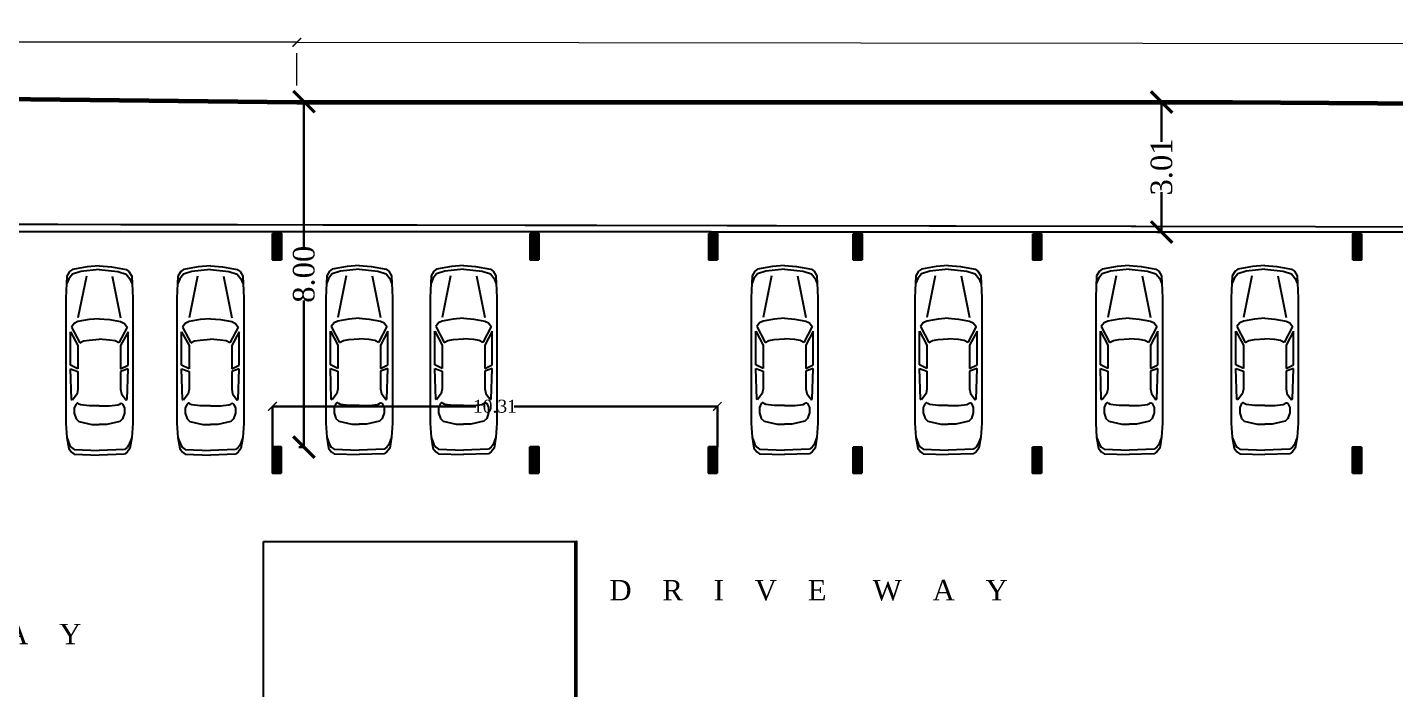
# Model space of a CAD drawing. Header units: metres. Extents: x 0 to 63445, y 32347 to 32804.
# Drawn here: x 62975.01 to 63006.71, y 32715.14 to 32730.46 of the extents above; entities that cross this region are included whole.
import ezdxf

# ---------------------------------------------------------------- set-up
doc = ezdxf.new("R2010")
doc.units = ezdxf.units.M
doc.header["$MEASUREMENT"] = 0
doc.header["$PDMODE"] = 34
doc.header["$PDSIZE"] = -10
for name, pattern in [('CONTINULUS', [0]), ('DASHED', [0.75, 0.5, -0.25]), ('DASHED2', [0.375, 0.25, -0.125]), ('HIDDEN', [9.525, 6.35, -3.175])]:
    doc.linetypes.add(name, pattern=pattern)
doc.layers.get('0').update_dxf_attribs({"lineweight": 25})
for name, color, linetype, lineweight in [('BLK_1_FLR_-1_BLT_UP_AREA', 14, 'DASHED', 9), ('CAR', 252, 'Continuous', 25), ('COLUMN', 1, 'Continuous', 30), ('DIM', 56, 'Continuous', 20), ('site', 15, 'Continuous', 50), ('TEXT-2', 65, 'Continuous', 18), ('wall', 7, 'Continuous', 30)]:
    doc.layers.add(name, color=color, linetype=linetype, lineweight=lineweight)
doc.layers.add('BLK_1_FLR_-1_BLT_UP_AREA_ADD', color=7, linetype='Continuous')
doc.layers.add('BLK_1_FLR_-1_FAR_AREA_ADD', color=7, linetype='Continuous')
doc.layers.add('BLK_1_FLR_-1_COVERED_PARKING', color=7, linetype='Continuous', plot=False)
doc.layers.add('SPECIAL_PARKING', color=7, linetype='Continuous', plot=False)
doc.styles.add('RS', font='GOTHIC.TTF', dxfattribs={"height": 24})
doc.styles.get("Standard").update_dxf_attribs({"font": 'arial.ttf', "height": 0.4})
doc.styles.add('TNR', font='times.ttf', dxfattribs={"height": 0.5})
doc.dimstyles.new('ARCHANA', dxfattribs={"dimscale": 0, "dimtxt": 0.5, "dimasz": 0.5, "dimexe": 0, "dimexo": 0, "dimgap": 0, "dimtad": 0, "dimzin": 0, "dimdsep": 46, "dimtxsty": 'TNR', "dimblk": 'ARCHTICK', "dimcen": 0.09, "dimclrd": 36, "dimclre": 36, "dimclrt": 7, "dimadec": 0, "dimazin": 0, "dimtfac": 1, "dimtofl": 0, "dimtmove": 0, "dimatfit": 3, "dimldrblk": 'ARCHTICK', "dimfxl": 1, "dimfrac": 2, "dimtolj": 1, "dimtzin": 0, "dimlwd": -1, "dimlwe": -1, "dimarcsym": 0})

# ---------------------------------------------------------------- blocks, each defined once
blk = doc.blocks.new('_ArchTick')
at = {"color": 0, "linetype": 'ByBlock', "const_width": 0.15}
blk.add_lwpolyline([(-0.5, -0.5), (0.5, 0.5)], dxfattribs=at)
blk = doc.blocks.new('*D117')
at = {"layer": 'Defpoints', "color": 0, "ltscale": 0.5, "transparency": 16777216}
for p in [(62980.489, 32728.742), (62981.421, 32728.742), (62981.3, 32720.737)]:
    blk.add_point(p, dxfattribs=at)
at = {"layer": 'wall', "color": 36, "ltscale": 0.5, "transparency": 16777216}
for p, q in [((62980.489, 32728.742), (62981.421, 32728.742)), ((62981.421, 32728.742), (62981.421, 32725.35)), ((62981.421, 32720.737), (62981.421, 32724.129)), ((62981.3, 32720.737), (62981.421, 32720.737))]:
    blk.add_line(p, q, dxfattribs=at)
at = {"layer": 'wall', "color": 36, "ltscale": 0.5, "transparency": 16777216, "xscale": 0.5, "yscale": 0.5, "zscale": 0.5}
for p, rotation in [((62981.421, 32728.742), 90), ((62981.421, 32720.737), 270)]:
    blk.add_blockref('_ArchTick', p, dxfattribs=dict(at, rotation=rotation))
at = {"layer": 'wall', "color": 7, "ltscale": 0.5, "transparency": 16777216, "insert": (62981.421, 32724.74), "char_height": 0.5, "attachment_point": 5, "rotation": 90, "style": 'TNR'}
blk.add_mtext('\\A1;8.00', dxfattribs=at)
blk = doc.blocks.new('A$C7D115503')
at = {"layer": 'COLUMN', "ltscale": 3}
h = blk.add_hatch(dxfattribs=at)
h.set_pattern_fill('ANSI31', color=256, style=0)
h.paths.add_polyline_path([(-14.4, -11.6), (-6.4, -11.6), (-6.4, 12.4), (-14.4, 12.4)])
at = {"layer": 'COLUMN', "ltscale": 0.05}
for p, q in [((-14.4, 12.4), (-6.4, 12.4)), ((-14.4, 12.4), (-14.4, -11.6)), ((-6.4, 12.4), (-6.4, -11.6)), ((-6.4, -11.6), (-14.4, -11.6))]:
    blk.add_line(p, q, dxfattribs=at)
blk = doc.blocks.new('*D121')
at = {"layer": 'Defpoints', "color": 0, "linetype": 'HIDDEN', "ltscale": 3, "transparency": 16777216}
for p in [(62981.258, 32730.117), (62981.257, 32728.733), (63118.182, 32728.596)]:
    blk.add_point(p, dxfattribs=at)
at = {"layer": 'DIM', "color": 36, "linetype": 'DASHED2', "ltscale": 3, "transparency": 16777216}
for p, q in [((62981.257, 32729.117), (62981.258, 32730.117)), ((63118.183, 32728.979), (63118.184, 32729.979))]:
    blk.add_line(p, q, dxfattribs=at)
at = {"layer": 'DIM', "ltscale": 3, "transparency": 16777216}
for p, q in [((62981.258, 32730.117), (63046.477, 32730.051)), ((63118.184, 32729.979), (63049.073, 32730.049))]:
    blk.add_line(p, q, dxfattribs=at)
at = {"layer": 'DIM', "linetype": 'HIDDEN', "ltscale": 3, "transparency": 16777216, "xscale": 0.2, "yscale": 0.2, "zscale": 0.2}
for p, rotation in [((62981.258, 32730.117), 179.9424950287205), ((63118.184, 32729.979), 359.9424950287206)]:
    blk.add_blockref('_ArchTick', p, dxfattribs=dict(at, rotation=rotation))
at = {"layer": 'DIM', "linetype": 'HIDDEN', "ltscale": 3, "transparency": 16777216, "insert": (63047.775, 32730.05), "char_height": 0.4, "attachment_point": 5, "rotation": 359.9425}
blk.add_mtext('\\A1;{\\H1.6x;136.93}', dxfattribs=at)
blk = doc.blocks.new('*D137')
at = {"layer": 'Defpoints', "color": 0, "linetype": 'HIDDEN', "ltscale": 3, "transparency": 16777216}
for p in [(62957.929, 32730.14), (62957.927, 32728.991), (62981.257, 32728.733)]:
    blk.add_point(p, dxfattribs=at)
at = {"layer": 'DIM', "color": 36, "linetype": 'DASHED2', "ltscale": 3, "transparency": 16777216}
for p, q in [((62957.928, 32729.14), (62957.929, 32730.14)), ((62981.257, 32729.117), (62981.258, 32730.117))]:
    blk.add_line(p, q, dxfattribs=at)
at = {"layer": 'DIM', "ltscale": 3, "transparency": 16777216}
for p, q in [((62957.929, 32730.14), (62968.508, 32730.129)), ((62981.258, 32730.117), (62970.679, 32730.127))]:
    blk.add_line(p, q, dxfattribs=at)
at = {"layer": 'DIM', "linetype": 'HIDDEN', "ltscale": 3, "transparency": 16777216, "xscale": 0.2, "yscale": 0.2, "zscale": 0.2}
for p, rotation in [((62957.929, 32730.14), 179.9424950287208), ((62981.258, 32730.117), 359.9424950287209)]:
    blk.add_blockref('_ArchTick', p, dxfattribs=dict(at, rotation=rotation))
at = {"layer": 'DIM', "linetype": 'HIDDEN', "ltscale": 3, "transparency": 16777216, "insert": (62969.593, 32730.128), "char_height": 0.4, "attachment_point": 5, "rotation": 359.9425}
blk.add_mtext('\\A1;{\\H1.6x;23.33}', dxfattribs=at)
blk = doc.blocks.new('*D138')
at = {"layer": 'Defpoints', "color": 0, "ltscale": 0.5, "transparency": 16777216}
for p in [(62991.007, 32721.679), (62980.692, 32720.737), (62991.007, 32720.737)]:
    blk.add_point(p, dxfattribs=at)
at = {"layer": 'wall', "color": 36, "ltscale": 0.5, "transparency": 16777216}
for p, q in [((62980.692, 32720.737), (62980.692, 32721.679)), ((62980.692, 32721.679), (62985.404, 32721.679)), ((62991.007, 32721.679), (62986.295, 32721.679)), ((62991.007, 32720.737), (62991.007, 32721.679))]:
    blk.add_line(p, q, dxfattribs=at)
at = {"layer": 'wall', "color": 36, "ltscale": 0.5, "transparency": 16777216, "xscale": 0.2, "yscale": 0.2, "zscale": 0.2, "rotation": 180}
blk.add_blockref('_ArchTick', (62980.692, 32721.679), dxfattribs=at)
at = {"layer": 'wall', "color": 36, "ltscale": 0.5, "transparency": 16777216, "xscale": 0.2, "yscale": 0.2, "zscale": 0.2}
blk.add_blockref('_ArchTick', (62991.007, 32721.679), dxfattribs=at)
at = {"layer": 'wall', "color": 7, "ltscale": 0.5, "transparency": 16777216, "insert": (62985.849, 32721.679), "char_height": 0.5, "attachment_point": 5, "style": 'TNR'}
blk.add_mtext('\\A1;{\\H0.6x;10.31}', dxfattribs=at)
blk = doc.blocks.new('A$C1D283AF7')
at = {"layer": 'CAR', "linetype": 'ByBlock'}
for p, q in [((661, 5218, 0), (1345, 5243, 0)), ((2029, 5218, 0), (1345, 5243, 0)), ((458, 4762, 0), (509, 5066, 0)), ((458, 4762, 0), (534, 4965, 0)), ((509, 5066, 0), (585, 5167, 0)), ((534, 4965, 0), (585, 5041, 0)), ((585, 5167, 0), (661, 5218, 0)), ((585, 5041, 0), (661, 5091, 0)), ((661, 5091, 0), (1345, 5117, 0)), ((2029, 5091, 0), (1345, 5117, 0)), ((2105, 5167, 0), (2029, 5218, 0)), ((2105, 5041, 0), (2029, 5091, 0)), ((2181, 5066, 0), (2105, 5167, 0)), ((2156, 4965, 0), (2105, 5041, 0)), ((2232, 4762, 0), (2156, 4965, 0)), ((2232, 4762, 0), (2181, 5066, 0)), ((433, 4382, 0), (458, 4762, 0)), ((2257, 4382, 0), (2232, 4762, 0)), ((433, 961, 0), (433, 4382, 0)), ((661, 4103, 0), (711, 4255, 0)), ((711, 4255, 0), (787, 4331, 0)), ((787, 4331, 0), (1142, 4407, 0)), ((1142, 4407, 0), (1345, 4407, 0)), ((1548, 4407, 0), (1345, 4407, 0)), ((1902, 4331, 0), (1548, 4407, 0)), ((1978, 4255, 0), (1902, 4331, 0)), ((2029, 4103, 0), (1978, 4255, 0)), ((2257, 961, 0), (2257, 4382, 0)), ((610, 3748, 0), (585, 3723, 0)), ((737, 3571, 0), (610, 3748, 0)), ((661, 3951, 0), (661, 4103, 0)), ((711, 3850, 0), (661, 3951, 0)), ((737, 3824, 0), (711, 3850, 0)), ((762, 3824, 0), (737, 3824, 0)), ((787, 3850, 0), (762, 3824, 0)), ((838, 3875, 0), (787, 3850, 0)), ((1066, 3900, 0), (838, 3875, 0)), ((1345, 3900, 0), (1066, 3900, 0)), ((1345, 3900, 0), (1624, 3900, 0)), ((1624, 3900, 0), (1852, 3875, 0)), ((1852, 3875, 0), (1902, 3850, 0)), ((1902, 3850, 0), (1928, 3824, 0)), ((1928, 3824, 0), (1953, 3824, 0)), ((1953, 3824, 0), (1978, 3850, 0)), ((1953, 3571, 0), (2080, 3748, 0)), ((1978, 3850, 0), (2029, 3951, 0)), ((2029, 3951, 0), (2029, 4103, 0)), ((2080, 3748, 0), (2105, 3723, 0)), ((585, 3723, 0), (559, 2887, 0)), ((762, 3444, 0), (737, 3571, 0)), ((762, 2963, 0), (762, 3444, 0)), ((1928, 3444, 0), (1953, 3571, 0)), ((1928, 2963, 0), (1928, 3444, 0)), ((2105, 3723, 0), (2130, 2887, 0)), ((559, 2887, 0), (762, 2963, 0)), ((762, 2887, 0), (559, 2785, 0)), ((559, 2785, 0), (559, 1873, 0)), ((762, 2253, 0), (762, 2887, 0)), ((2130, 2887, 0), (1928, 2963, 0)), ((1928, 2887, 0), (2130, 2785, 0)), ((1928, 2253, 0), (1928, 2887, 0)), ((2130, 2785, 0), (2130, 1873, 0)), ((559, 1873, 0), (762, 2253, 0)), ((2130, 1873, 0), (1928, 2253, 0)), ((585, 1746, 0), (813, 2177, 0)), ((813, 2177, 0), (914, 2126, 0)), ((914, 2126, 0), (1066, 2101, 0)), ((1066, 2101, 0), (1345, 2076, 0)), ((1624, 2101, 0), (1345, 2076, 0)), ((1776, 2126, 0), (1624, 2101, 0)), ((1877, 2177, 0), (1776, 2126, 0)), ((2105, 1746, 0), (1877, 2177, 0)), ((661, 1645, 0), (585, 1746, 0)), ((762, 1594, 0), (661, 1645, 0)), ((1066, 1544, 0), (762, 1594, 0)), ((1345, 1518, 0), (1066, 1544, 0)), ((1345, 1518, 0), (1624, 1544, 0)), ((1624, 1544, 0), (1928, 1594, 0)), ((1928, 1594, 0), (2029, 1645, 0)), ((2029, 1645, 0), (2105, 1746, 0)), ((990, 353, 0), (762, 1493, 0)), ((1700, 353, 0), (1928, 1493, 0)), ((458, 353, 0), (433, 961, 0)), ((2232, 353, 0), (2257, 961, 0)), ((509, 429, 0), (458, 555, 0)), ((610, 302, 0), (509, 429, 0)), ((2080, 302, 0), (2181, 429, 0)), ((2181, 429, 0), (2232, 555, 0)), ((534, 226, 0), (458, 353, 0)), ((610, 175, 0), (534, 226, 0)), ((838, 226, 0), (610, 302, 0)), ((1015, 99, 0), (610, 175, 0)), ((1345, 175, 0), (838, 226, 0)), ((1345, 74, 0), (1015, 99, 0)), ((1345, 175, 0), (1852, 226, 0)), ((1345, 74, 0), (1674, 99, 0)), ((1674, 99, 0), (2080, 175, 0)), ((1852, 226, 0), (2080, 302, 0)), ((2080, 175, 0), (2156, 226, 0)), ((2156, 226, 0), (2232, 353, 0))]:
    blk.add_line(p, q, dxfattribs=at)
blk = doc.blocks.new('*D153')
at = {"layer": 'Defpoints', "color": 0, "ltscale": 0.5, "transparency": 16777216}
for p in [(63001.194, 32728.733), (63001.307, 32728.733), (63001.194, 32725.72)]:
    blk.add_point(p, dxfattribs=at)
at = {"layer": 'wall', "color": 36, "ltscale": 0.5, "transparency": 16777216}
for p, q in [((63001.194, 32728.733), (63001.307, 32728.733)), ((63001.307, 32728.733), (63001.307, 32727.813)), ((63001.307, 32725.72), (63001.307, 32726.641)), ((63001.194, 32725.72), (63001.307, 32725.72))]:
    blk.add_line(p, q, dxfattribs=at)
at = {"layer": 'wall', "color": 36, "ltscale": 0.5, "transparency": 16777216, "xscale": 0.5, "yscale": 0.5, "zscale": 0.5}
for p, rotation in [((63001.307, 32728.733), 90), ((63001.307, 32725.72), 270)]:
    blk.add_blockref('_ArchTick', p, dxfattribs=dict(at, rotation=rotation))
at = {"layer": 'wall', "color": 7, "ltscale": 0.5, "transparency": 16777216, "insert": (63001.307, 32727.227), "char_height": 0.5, "attachment_point": 5, "rotation": 90, "style": 'TNR'}
blk.add_mtext('\\A1;3.01', dxfattribs=at)

msp = doc.modelspace()

# ---------------------------------------------------------------- linework, layer by layer
at = {"layer": 'BLK_1_FLR_-1_BLT_UP_AREA', "color": 14, "linetype": 'CONTINULUS', "ltscale": 0.05}
msp.add_lwpolyline([(62963.109, 32725.9046), (62963.109, 32720.1278), (62959.602, 32720.1278), (62958.4002, 32712.2986), (62963.109, 32712.2986), (62963.109, 32707.4882), (62977.5007, 32707.4882), (62977.5007, 32698.5199), (63001.0856, 32698.5194), (63001.0856, 32693.4478), (63048.8719, 32693.4478), (63048.8719, 32710.124), (63099.0078, 32715.8294), (63099.0123, 32725.675), (62963.109, 32725.9046)], close=True, dxfattribs=at)
at = {"layer": 'BLK_1_FLR_-1_BLT_UP_AREA_ADD', "color": 14, "linetype": 'CONTINULUS', "ltscale": 0.05, "elevation": 0.0021}
msp.add_lwpolyline([(62980.4816, 32718.5492), (62987.7004, 32718.5492), (62987.7003, 32712.2344), (62980.4816, 32712.2344)], close=True, dxfattribs=at)
at = {"layer": 'BLK_1_FLR_-1_COVERED_PARKING', "ltscale": 0.5}
msp.add_lwpolyline([(62963.109, 32725.9046), (62963.109, 32720.1278), (62959.602, 32720.1278), (62958.4002, 32712.2986), (62963.109, 32712.2986), (62963.109, 32707.4882), (62977.5007, 32707.4882), (62977.5007, 32698.5199), (63001.0857, 32698.5194), (63001.0856, 32693.4478), (63048.8719, 32693.4478), (63095.3959, 32698.2577), (63099.0078, 32715.8294), (63099.0078, 32725.675), (63098.6104, 32725.6752), (63090.7094, 32725.682), (63090.4449, 32725.6895), (63084.2161, 32725.7), (63059.0174, 32725.7426), (62971.542, 32725.9046), (62963.109, 32725.9046)], close=True, dxfattribs=at)
at = {"layer": 'BLK_1_FLR_-1_FAR_AREA_ADD', "color": 14, "linetype": 'CONTINULUS', "ltscale": 0.05, "elevation": 0.0021}
msp.add_lwpolyline([(62980.4816, 32718.5492), (62987.7429, 32718.557), (62987.7429, 32709.7896), (62980.4816, 32709.7818)], close=True, dxfattribs=at)
at = {"layer": 'site', "lineweight": 60}
msp.add_lwpolyline([(63068.7688, 32709.3829), (63051.9933, 32707.4816), (63053.1793, 32689.2969), (63027.6613, 32689.3251), (63011.4583, 32689.3251), (62994.3602, 32689.4747), (62985.776, 32689.8635), (62977.3649, 32691.1834), (62968.9537, 32692.5034), (62970.0846, 32697.1696), (62971.5028, 32701.7467), (62965.1735, 32703.7078), (62959.1315, 32705.5799), (62954.0502, 32706.629), (62954.9382, 32710.9304), (62955.7833, 32715.0234), (62956.8554, 32722.007), (62957.9274, 32728.9906), (62981.2569, 32728.7333), (63002.9459, 32728.7333), (63022.0278, 32728.6006), (63035.1352, 32728.6811), (63046.8012, 32728.7618), (63058.4683, 32728.8426)], dxfattribs=at)
at = {"layer": 'SPECIAL_PARKING', "color": 2, "ltscale": 0.5}
msp.add_lwpolyline([(62963.109, 32725.9046), (62963.109, 32720.1278), (62959.602, 32720.1278), (62958.4002, 32712.2986), (62963.109, 32712.2986), (62963.109, 32707.4882), (62977.5007, 32707.4882), (62977.5007, 32698.5199), (63001.0857, 32698.5194), (63001.0856, 32675.9187), (63048.8719, 32675.9187), (63048.8719, 32710.147), (63099.0078, 32715.8294), (63099.0078, 32725.675), (63098.6104, 32725.6752), (63090.7094, 32725.682), (63090.4449, 32725.6895), (63084.2161, 32725.7), (63059.0174, 32725.7426), (62971.542, 32725.9046), (62963.109, 32725.9046)], close=True, dxfattribs=at)
at = {"layer": 'wall', "ltscale": 0.5}
msp.add_line((62971.542, 32725.7333), (63099.0078, 32725.675), dxfattribs=at)
at = {"layer": 'wall', "ltscale": 0.05}
for p, q in [((62998.3212, 32725.0713), (62998.3212, 32725.6809)), ((62998.3974, 32725.0713), (62998.3974, 32725.6047)), ((63005.8652, 32725.0713), (63005.8652, 32725.6047)), ((63005.9414, 32725.0713), (63005.9414, 32725.6809)), ((62998.3171, 32720.1267), (62998.3171, 32720.7363)), ((63005.9373, 32720.1267), (63005.9373, 32720.7363)), ((62998.3933, 32720.1267), (62998.3933, 32720.6601)), ((63005.8611, 32720.1267), (63005.8611, 32720.6601))]:
    msp.add_line(p, q, dxfattribs=at)
at = {"layer": 'wall'}
for centre in [(62980.7218, 32725.5307), (62980.7177, 32720.5861)]:
    msp.add_arc(centre, 0.0254, 90, 180, dxfattribs=at)

# ---------------------------------------------------------------- block references
at = {"layer": 'CAR', "extrusion": (-3.75e-14, 0.001087, 0.999999), "xscale": 0.0008481566692353, "yscale": 0.0008481566692353, "zscale": 0.8481566721217545, "rotation": 180}
for p in [(62977.8174, 32724.9787, 35.5866), (62980.3916, 32724.9787, 35.5866), (62983.8411, 32724.9879, 35.5866), (62986.261, 32724.9879, 35.5866), (62993.703, 32724.9879, 35.5866), (62997.5018, 32724.9879, 35.5866), (63001.6936, 32724.9879, 35.5866), (63004.8373, 32724.9879, 35.5866)]:
    msp.add_blockref('A$C1D283AF7', p, dxfattribs=at)
at = {"layer": 'COLUMN', "ltscale": 0.05, "yscale": 0.025400733691282, "zscale": 0.025400733691282, "rotation": 180}
for p, xscale in [((62981.0613, 32725.3877), -0.025400733691282), ((62987.0304, 32725.3877), -0.025400733691282), ((62991.1723, 32725.3877), -0.025400733691282), ((62994.5241, 32725.3866), -0.025400733691282), ((62998.686, 32725.3866), -0.025400733691282), ((63005.5766, 32725.3866), 0.025400733691282), ((62981.0571, 32720.4431), -0.025400733691282), ((62987.0263, 32720.4431), -0.025400733691282), ((62991.1682, 32720.4431), -0.025400733691282), ((62994.52, 32720.442), -0.025400733691282), ((62998.6819, 32720.442), -0.025400733691282), ((63005.5725, 32720.442), 0.025400733691282)]:
    msp.add_blockref('A$C7D115503', p, dxfattribs=dict(at, xscale=xscale))

# ---------------------------------------------------------------- texts
at = {"layer": 'TEXT-2', "ltscale": 0.05, "char_height": 0.472544, "width": 12.531694, "attachment_point": 1, "style": 'RS'}
for insert in [(62988.5023, 32717.6546), (62967.0223, 32716.6382)]:
    msp.add_mtext('{\\fRomantic|b0|i0|c2|p2;D    R    I    V    E      W    A    Y}', dxfattribs=dict(at, insert=insert))

# ---------------------------------------------------------------- dimensions: what is measured, and where the dimension line sits
at = {"layer": 'DIM', "linetype": 'HIDDEN', "ltscale": 3}
dim = msp.add_linear_dim(base=(62957.9286, 32730.14), p1=(62981.2569, 32728.7333), p2=(62957.9274, 32728.9906), angle=359.9425, text='{\\H1.6x;<>}', dimstyle='ARCHANA', override={"dimscale": 1, "dimtxt": 0.278, "dimasz": 0.2, "dimtxsty": 'Standard', "dimclrd": 256, "dimclrt": 256, "dimfxlon": 1, "dimarcsym": 1}, dxfattribs=at)
dim.commit()
dim.dimension.update_dxf_attribs({"geometry": '*D137', "text_midpoint": (62969.5934, 32730.1283)})
dim = msp.add_linear_dim(base=(62981.2583, 32730.1166), p1=(63118.1822, 32728.5959), p2=(62981.2569, 32728.7333), angle=179.9425, text='{\\H1.6x;<>}', dimstyle='ARCHANA', override={"dimscale": 1, "dimtxt": 0.278, "dimasz": 0.2, "dimtxsty": 'Standard', "dimclrd": 256, "dimclrt": 256, "dimfxlon": 1, "dimarcsym": 1}, dxfattribs=at)
dim.commit()
dim.dimension.update_dxf_attribs({"geometry": '*D121', "text_midpoint": (63047.775, 32730.0499), "dimtype": 161})
at = {"layer": 'wall', "ltscale": 0.5}
for base, p1, p2, angle, picture, middle in [((62981.4211, 32728.7418), (62981.3003, 32720.7374), (62980.4886, 32728.7418), 270, '*D117', (62981.4211, 32724.7396)), ((63001.3069, 32728.7333), (63001.1944, 32725.7198), (63001.1944, 32728.7333), 90, '*D153', (63001.3069, 32727.2265))]:
    dim = msp.add_linear_dim(base=base, p1=p1, p2=p2, angle=angle, dimstyle='ARCHANA', override={"dimscale": 1, "dimfxl": 6, "dimarcsym": 1}, dxfattribs=at)
    dim.commit()
    dim.dimension.update_dxf_attribs({"geometry": picture, "text_midpoint": middle})
dim = msp.add_linear_dim(base=(62991.0066, 32721.6791), p1=(62980.6923, 32720.7374), p2=(62991.0066, 32720.7374), text='{\\H0.6x;<>}', dimstyle='ARCHANA', override={"dimscale": 1, "dimtxt": 0.3, "dimasz": 0.2, "dimfxl": 6, "dimarcsym": 1}, dxfattribs=at)
dim.commit()
dim.dimension.update_dxf_attribs({"geometry": '*D138', "text_midpoint": (62985.8494, 32721.6791)})

doc.saveas('drawing.dxf')
